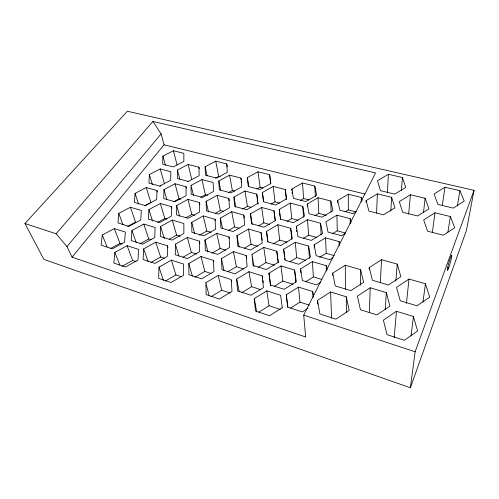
<?xml version="1.0" encoding="UTF-8"?>
<svg xmlns="http://www.w3.org/2000/svg" width="499" height="499" viewBox="0 0 499 499"><rect width="100%" height="100%" fill="white"/><g stroke="black" fill="none" stroke-linecap="round" stroke-linejoin="round"><path stroke-width="0.75" d="M176.696 205.494L176.627 214.957L188.154 218.294L199.606 211.988L199.369 202.55L187.986 199.394L176.696 205.494L179.646 216.242M199.288 168.718L198.945 167.202L188.148 164.458L177.451 170.04L177.388 178.542L188.31 181.443M175.405 244.167L175.311 254.733L187.487 258.588L199.606 251.652L199.351 241.111L187.331 237.474L175.405 244.167L178.91 256.093M171.513 206.686L171.369 216.167L159.742 222.498L148.446 219.13L148.902 209.617L160.347 203.498L171.513 206.686L171.918 208.114M361.226 201.97L361.301 197.467L348.29 194.248L337.655 200.517L337.698 202.75M360.334 285.166L360.609 269.678L345.271 265.225L332.677 273.159L332.752 275.46M167.533 245.845L167.321 256.449L155.002 263.41L143.094 259.517L143.656 248.889L155.775 242.177L167.533 245.845L167.995 247.336M366.066 202.164L366.104 200.635L377.387 193.868L391.678 197.342L394.927 207.802L383.488 214.826L368.954 211.127L366.104 200.635M163.965 189.601L163.722 198.596L174.843 201.721L186.071 195.683L186.021 186.713L175.03 183.757L163.965 189.601L166.841 199.612M158.988 267.14L158.638 278.355L171.032 282.521L183.607 275.223L183.582 264.033L171.35 260.11L158.988 267.14L163.416 280.394M160.597 226.49L160.291 236.507L172.005 240.106L183.875 233.488L183.85 223.496L172.28 220.096L160.597 226.49L164.339 238.572M162.911 156.106L162.668 164.215L173.203 166.934L183.863 161.408L183.838 153.324L173.421 150.748L162.911 156.106L165.381 165.119M369.166 269.161L369.216 267.607L381.548 259.705L397.229 264.114L400.89 276.727L388.384 284.966L372.391 280.251L369.216 267.607M369.341 312.337L370.208 287.78L386.326 292.607L389.919 306.155L376.888 314.925L360.453 309.754L357.371 296.169L370.208 287.78M157.004 190.543L156.667 199.544L145.278 205.594L134.399 202.444L135.029 193.419L146.244 187.562L157.004 190.543L157.428 191.972M376.595 213.079L377.387 193.868M149.369 174.544L148.939 183.102L159.649 186.033L170.67 180.245L170.814 171.718L160.223 168.943L149.369 174.544L152.388 184.53M380.319 282.69L381.548 259.705M387.355 192.839L388.409 174.282L402.425 177.513L405.749 187.406L394.684 194.105L380.431 190.674L377.481 180.744L388.409 174.282M390.792 211.208L391.678 197.342M385.222 309.492L386.326 292.607M131.929 230.501L131.218 240.562L142.689 244.192L154.734 237.555L155.114 227.519L143.781 224.088L131.929 230.501L136.233 242.495M401.389 190.693L402.425 177.513M395.863 280.987L397.229 264.114M394.166 337.611L396.449 311.282L413.39 316.509L417.607 330.987L404.327 340.274L387.031 334.667L383.369 320.158L396.449 311.282M118.806 213.379L117.932 222.922L128.973 226.309L140.768 219.972L141.329 210.453L130.407 207.247L118.806 213.379L122.979 224.669M114.826 252.413L113.847 263.073L125.492 266.99L137.98 260.016L138.616 249.381L127.108 245.695L114.826 252.413L119.866 264.981M408.644 214.133L410.44 194.778L425.136 198.29L428.94 208.869L417.638 215.967L402.668 212.218L399.275 201.608L410.44 194.778M406.454 303.442L408.993 279.06L425.435 283.788L429.701 297.148L417.021 305.818L400.248 300.754L396.493 287.355L408.993 279.06M102.258 235.029L101.122 245.152L112.344 248.814L124.575 242.146L125.38 232.06L114.283 228.598L102.258 235.029L107.135 246.924M423.458 212.755L425.136 198.29M411.07 335.858L413.39 316.509M410.384 387.767L415.143 351.758L474.05 190.325L127.351 111.233L24.95 223.527L43.893 259.393L410.384 387.767L466.434 230.413L474.05 190.325M422.971 302.082L425.435 283.788M432.352 232.515L435.009 212.761L450.385 216.547L454.72 227.75L443.237 235.216L427.568 231.18L423.67 219.94L435.009 212.761M442.289 205.607L444.952 187.212L459.91 190.655L464.245 201.085L453.217 208.114L437.979 204.447L434.049 193.98L444.952 187.212M447.828 232.528L450.385 216.547M457.321 206.025L459.91 190.655M56.1 233.763L66.997 246.6L72.056 257.191L305.669 337.006L303.716 315.137L375.554 172.897L152.906 121.444L56.1 233.763L24.95 223.527M72.056 257.191L164.052 144.797L161.127 133.894L152.906 121.444M66.997 246.6L161.127 133.894M317.514 300.348L330.619 291.952L346.306 296.805L349.188 310.384L335.871 319.154L319.89 313.965L317.514 300.348L317.751 304.19M307.927 308.307L302.313 311.912L287.923 307.203L286.245 294.784L298.533 287.093L312.686 291.516L313.553 296.618M290.518 308.108L299.949 302.12L309.374 305.151M320.907 282.085L316.485 284.873L302.406 280.544L300.56 268.899L312.38 261.613L326.234 265.686L327.076 270.04M282.216 307.721L269.529 315.736L255.463 311.008L254.297 298.552L266.784 290.855L280.631 295.296L282.259 307.964M305.725 281.679L313.391 276.883L321.911 279.465M258.844 312.143L269.055 305.75L280.413 309.499M333.157 257.709L329.945 259.705L316.166 255.706L314.164 244.766L325.56 237.848L339.127 241.61L339.763 244.522M319.672 257.328L326.203 253.305L334.28 255.625M274.4 286.27L282.846 281.062L293.131 284.268M344.803 233.75L341.522 235.759L328.036 232.072L325.916 221.781L336.925 215.2L350.192 218.681L351.078 222.342M290.044 261.657L296.687 257.621L305.332 260.166M241.666 292.745L251.59 286.7L260.952 289.713M332.215 233.869L337.262 230.806L345.888 233.145M268.986 273.234L281.012 265.93L294.578 270.034L296.337 281.698L284.124 289.289L270.346 284.929L268.986 273.234L270.832 286.021M210.896 296.749L221.706 290.25L230.17 293.044M356.261 211.732L353.092 213.641L339.881 210.222L337.655 200.517M283.675 249.232L295.265 242.289L308.563 246.082L310.484 257.054L298.72 264.258L285.21 260.228L283.675 249.232L284.536 256.854M303.461 238.273L308.594 235.197L316.815 237.487M262.206 275.866L263.453 287.63L251.009 295.265L237.505 290.848L236.651 279.06L248.907 271.712L262.206 275.866L262.674 278.866M258.339 267.214L265.992 262.617L274.469 265.187M345.102 211.9L348.346 209.96L355.812 211.875M273.196 243.942L279.714 240.081L287.056 242.19M227.968 271.687L236.389 266.697L243.724 268.98M296.325 226.315L307.515 219.716L320.545 223.228L322.585 233.544L311.239 240.393L298.009 236.669L296.325 226.315L296.531 228.629M314.888 215.668L318.836 213.341L326.153 215.269M251.964 254.396L263.765 247.423L276.802 251.259L278.242 262.299L266.26 269.541L253.024 265.468L251.964 254.396L254.003 266.485M205.788 282.746L218.225 275.392L231.237 279.571L232.004 291.36L219.36 299.007L206.156 294.572L205.788 282.746L209.05 295.302M246.157 255.494L247.13 266.585L234.954 273.845L221.999 269.741L221.4 258.619L233.389 251.627L246.157 255.494L246.699 258.513M287.019 221.282L291.709 218.55L298.184 220.309M244.441 248.159L251.066 244.285L257.546 246.2M194.947 277.226L204.827 271.444L211.283 273.521M307.241 204.022L318.05 197.747L330.787 200.991L332.914 210.697L321.967 217.196L309.031 213.759L307.241 204.022L307.403 206.355M266.522 231.361L277.899 224.731L290.692 228.28L292.289 238.672L280.744 245.552L267.763 241.784L266.522 231.361L267.994 242.065M300.398 200.43L303.642 198.558L308.9 199.912M258.725 225.779L263.846 222.828L269.504 224.407M212 253.136L220.071 248.477L225.716 250.186M165.244 281.093L175.929 274.918L181.555 276.777M279.247 209.387L290.243 203.074L302.774 206.361L304.502 216.148L293.362 222.691L280.638 219.211L279.247 209.387L280.033 216.323M261.064 232.64L262.224 243.088L250.492 249.987L237.767 246.188L236.956 235.709L248.521 229.06L261.064 232.64L262.187 240.269M213.491 260.422L213.965 271.575L201.577 278.86L188.909 274.718L188.803 263.534L200.997 256.517L213.491 260.422L213.846 261.913M228.754 230.282L234.599 226.951L239.021 228.218M183.008 257.234L191.391 252.457L196.531 254.053M250.523 213.809L261.688 207.472L273.995 210.79L275.311 220.633L263.983 227.201L251.502 223.683L250.523 213.809L252.232 224.519M229.01 236.981L229.702 247.479L217.77 254.396L205.332 250.573L204.989 240.044L216.741 233.376L229.01 236.981L229.315 238.497M271.069 204.122L275.011 201.877L279.428 203.043M291.871 189.027L302.5 183.002L314.8 186.052L316.653 195.302L305.881 201.534L293.4 198.309L291.871 189.027L292.009 190.581M150.792 262.561L160.616 257.029L164.208 258.183M199.55 235.135L206.804 231.049L211.139 232.322M242.751 208.975L247.423 206.349L251.041 207.328M262.399 192.471L273.184 186.433L285.235 189.501L286.675 198.777L275.735 205.02L263.516 201.777L262.399 192.471L263.653 201.702M243.774 215.063L244.66 224.955L233.152 231.542L220.926 227.999L220.377 218.069L231.717 211.713L243.774 215.063L244.298 218.113M169.236 239.183L176.596 235.085L180.133 236.158M122.03 266.335L132.647 260.428L136.165 261.588M256.885 188.996L260.116 187.2L262.961 187.93M215.624 213.154L220.365 210.516L223.203 211.308M256.767 194.117L257.802 203.455L246.693 209.723L234.692 206.443L233.969 197.08L244.928 191.017L256.767 194.117L257.771 201.035M215.057 219.304L215.531 229.253L203.848 235.852L191.866 232.285L191.722 222.304L203.236 215.93L215.057 219.304L215.393 220.82M139.957 243.824L148.777 238.971L150.997 239.663M228.423 192.608L232.359 190.45L234.586 191.042M185.996 217.695L191.816 214.495L194.791 215.35M247.379 177.594L257.983 171.799L269.616 174.681L270.807 183.52L260.054 189.501L248.265 186.458L247.379 177.594L248.814 186.807M228.835 198.427L229.484 207.821L218.2 214.115L206.43 210.803L206.093 201.378L217.215 195.296L228.835 198.427L229.266 200.717M157.615 222.417L164.826 218.493L167.015 219.136M110.235 248.664L119.991 243.356L122.161 244.055M200.717 197.292L205.37 194.766L207.559 195.358M240.973 178.062L241.772 186.925L230.869 192.92L219.323 189.851L218.824 180.962L229.577 175.168L240.973 178.062L241.229 179.596M127.607 226.409L135.585 222.124L130.407 207.247M173.671 201.727L179.066 198.827L180.501 199.226M215.506 178.124L218.724 176.397L220.165 176.765M191.042 185.41L201.952 179.584L213.142 182.515L213.566 191.435L202.494 197.448L191.167 194.354L191.042 185.41L193.437 195.246M187.874 181.661L199.17 175.679L198.945 167.202M144.785 205.788L150.929 202.519L146.244 187.562M226.714 163.89L227.307 172.342L216.597 178.093L205.445 175.211L205.139 166.735L215.699 161.165L226.714 163.89L227.276 166.947M159.855 186.395L161.177 185.697M164.052 144.797L364.863 194.005M447.216 267.433L448.713 267.844M303.716 315.137L415.143 351.758M114.283 228.598L119.991 243.356M127.108 245.695L132.647 260.428M143.656 248.889L148.091 261.557M143.781 224.088L148.777 238.971M135.029 193.419L138.579 204.066M155.775 242.177L160.616 257.029M148.902 209.617L152.544 221.001M171.35 260.11L175.929 274.918M160.347 203.498L164.826 218.493M172.28 220.096L176.596 235.085M160.223 168.943L164.483 183.956M188.803 263.534L192.346 276.153M187.331 237.474L191.391 252.457M175.03 183.757L179.066 198.827M361.301 197.467L362.087 200.448M177.451 170.04L179.79 179.091M200.997 256.517L204.827 271.444M173.421 150.748L177.095 165.044M191.722 222.304L194.629 233.601M187.986 199.394L191.816 214.495M199.351 241.111L199.918 243.362M186.021 186.713L186.401 188.223M204.989 240.044L207.908 252.07M188.148 164.458L191.784 179.584M360.609 269.678L363.64 282.372L350.859 290.649L335.234 285.89L332.677 273.159M203.236 215.93L206.804 231.049M199.369 202.55L199.906 204.821M218.225 275.392L221.706 290.25M206.093 201.378L208.495 211.994M201.952 179.584L205.37 194.766M221.4 258.619L224.063 270.608M216.741 233.376L220.071 248.477M205.139 166.735L207.11 175.854M231.393 280.313L231.711 281.798M220.377 218.069L222.604 228.692M217.215 195.296L220.365 210.516M236.651 279.06L239.227 291.722M218.824 180.962L220.652 190.107M215.699 161.165L218.724 176.397M233.389 251.627L236.389 266.697M231.717 211.713L234.599 226.951M236.956 235.709L239.096 247.08M233.969 197.08L235.771 207.01M229.577 175.168L232.359 190.45M248.907 271.712L251.59 286.7M254.297 298.552L256.667 311.863M248.521 229.06L251.066 244.285M241.479 181.131L241.734 182.659M244.928 191.017L247.423 206.349M262.911 280.369L263.26 282.621M266.784 290.855L269.055 305.75M263.765 247.423L265.992 262.617M257.995 202.569L258.214 204.11M261.688 207.472L263.846 222.828M257.983 171.799L260.116 187.2M276.802 251.259L278.236 262.674M281.012 265.93L282.846 281.062M269.616 174.681L270.745 183.944M273.995 210.79L275.211 220.789M286.245 294.784L287.742 307.465M277.899 224.731L279.714 240.081M273.184 186.433L275.011 201.877M280.207 217.87L280.382 219.41M284.711 258.382L284.879 259.904M285.235 189.501L286.251 199.563M290.692 228.28L291.747 239.046M294.578 270.034L295.77 282.153M298.533 287.093L299.949 302.12M290.243 203.074L291.709 218.55M295.265 242.289L296.687 257.621M292.146 192.127L292.289 193.681M300.56 268.899L300.891 272.691M296.668 230.17L296.805 231.711M302.774 206.361L303.598 217.215M302.5 183.002L303.642 198.558M308.563 246.082L309.436 258.37M312.686 291.516L313.098 297.529M307.515 219.716L308.594 235.197M312.38 261.613L313.391 276.883M314.164 244.766L314.351 247.841M314.8 186.052L315.374 196.45M318.05 197.747L318.836 213.341M320.545 223.228L321.113 234.861M326.234 265.686L326.458 271.038M325.56 237.848L326.203 253.305M330.619 291.952L331.579 318.306M330.787 200.991L331.136 212.15M336.925 215.2L337.262 230.806M339.127 241.61L339.201 245.483M345.271 265.225L345.495 289.208M346.306 296.805L346.425 312.305M348.29 194.248L348.346 209.96M350.192 218.681L350.198 223.889M448.676 267.944A7.94 0.699 -74.3 0 0 451.801 255.363A7.94 0.699 -74.3 0 0 448.214 265.219A7.94 0.699 -74.3 0 0 448.676 267.944"/></g></svg>
